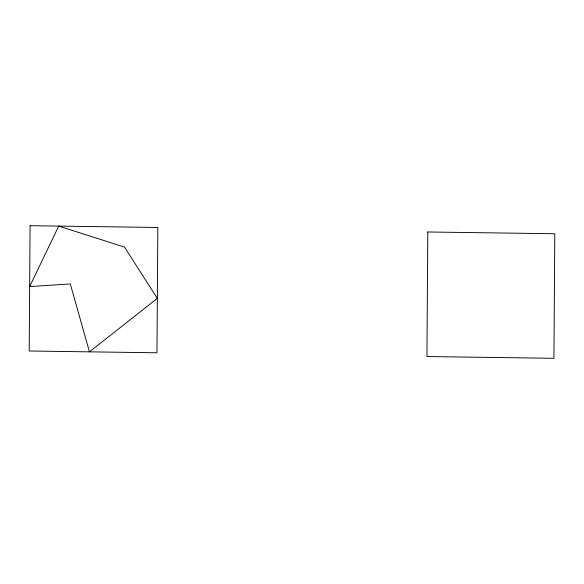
<?xml version="1.0" encoding="UTF-8"?>
<svg xmlns="http://www.w3.org/2000/svg" width="584" height="584" viewBox="0 0 584 584"><rect width="100%" height="100%" fill="white"/><g stroke="black" fill="none" stroke-linecap="round" stroke-linejoin="round"><path stroke-width="0.88" d="M30.076 225.701L29.2 351.006L156.957 352.787L157.833 227.475L30.076 225.701M427.802 231.979L426.933 356.539L553.931 358.299L554.8 233.739L427.802 231.979M58.714 226.096L29.653 286.576L70.306 283.941L89.44 351.845L157.337 298.38L124.494 247.09L58.714 226.096"/></g></svg>
